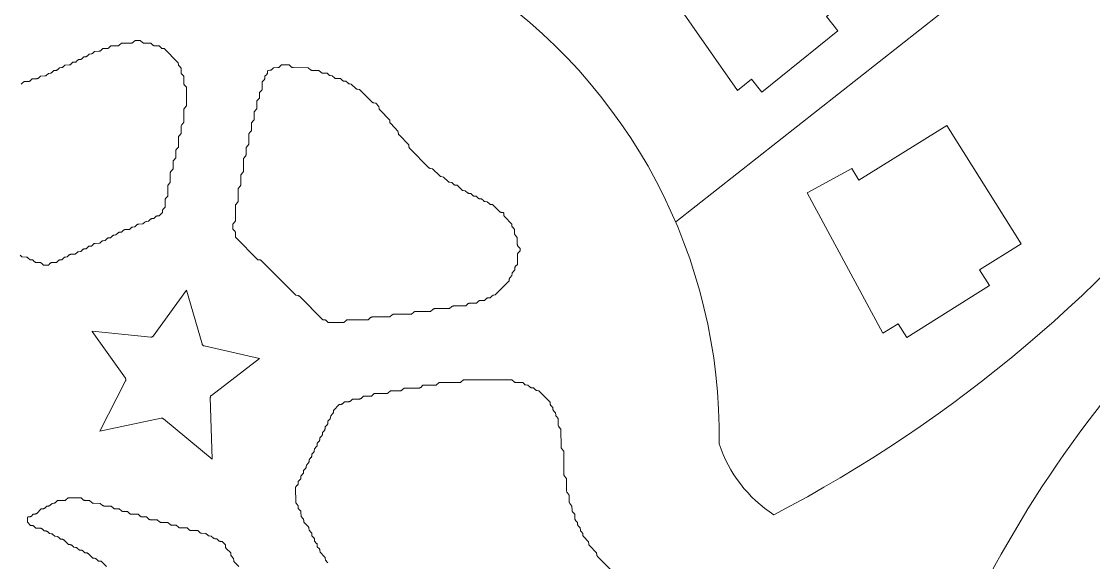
# Model space of a CAD drawing. Header units: inches. Extents: x 36 to 190, y -75 to 56.
# Drawn here: x 160.81 to 171.32, y 39.88 to 45.18 of the extents above; entities that cross this region are included whole.
import ezdxf

# ---------------------------------------------------------------- set-up
doc = ezdxf.new("R2010")
doc.units = ezdxf.units.IN
doc.layers.add('01_ORIGINAL_CAD', color=7, linetype='Continuous', lineweight=20)
doc.layers.add('02_APPROVED_PDF_OUTLINES', color=7, linetype='Continuous', lineweight=15)

# ---------------------------------------------------------------- blocks, each defined once
blk = doc.blocks.new('03_STARFISH')
at = {"layer": '01_ORIGINAL_CAD'}
blk.add_lwpolyline([(62.206, 47.145), (57.223, 43.22)], dxfattribs=at)
for points in [[(57.426, 45.973), (58.218, 46.601), (59.075, 45.534), (58.699, 45.232), (58.811, 45.092), (58.066, 44.493), (57.966, 44.618), (57.83, 44.508), (56.934, 45.791), (57.343, 46.076)], [(59.019, 43.63), (59.878, 44.165), (60.608, 43.006), (60.2, 42.749), (60.296, 42.598), (59.487, 42.088), (59.402, 42.222), (59.254, 42.129), (58.511, 43.505), (58.949, 43.742)]]:
    blk.add_lwpolyline(points, close=True, dxfattribs=at)
for points in [[(50.14, 46.014, -0.546754), (57.65, 41.045, 0.171391), (58.184, 40.351, 0.171391)], [(60.29, 39.74, -0.089338), (62.813, 42.944, -0.322066), (66.051, 42.944, -0.030946), (69.111, 38.833, -0.044664), (70.78, 33.554, -0.301674), (68.967, 31.144, -0.082145), (65.591, 31.078)]]:
    blk.add_lwpolyline(points, format="xyb", dxfattribs=at)
blk.add_arc((51.961, 52.291), 13.465, 297.5281, 322.8549, dxfattribs=at)
at = {"layer": '02_APPROVED_PDF_OUTLINES'}
for points in [[(50.812, 44.571), (50.815, 44.573), (50.817, 44.575), (50.84, 44.595), (50.883, 44.596), (50.886, 44.597), (50.889, 44.597), (50.892, 44.598), (50.895, 44.6), (50.898, 44.601), (50.9, 44.603), (50.92, 44.622), (50.963, 44.623), (50.966, 44.624), (50.969, 44.624), (50.972, 44.625), (50.975, 44.627), (50.977, 44.628), (50.98, 44.63), (51, 44.649), (51.043, 44.65), (51.046, 44.65), (51.049, 44.651), (51.052, 44.652), (51.054, 44.653), (51.057, 44.655), (51.059, 44.657), (51.079, 44.676), (51.096, 44.677), (51.1, 44.677), (51.103, 44.678), (51.106, 44.68), (51.109, 44.682), (51.112, 44.684), (51.132, 44.703), (51.149, 44.704), (51.153, 44.704), (51.156, 44.705), (51.159, 44.707), (51.163, 44.709), (51.165, 44.711), (51.186, 44.731), (51.206, 44.732), (51.209, 44.733), (51.213, 44.734), (51.216, 44.735), (51.219, 44.737), (51.221, 44.74), (51.239, 44.757), (51.281, 44.758), (51.284, 44.758), (51.287, 44.759), (51.29, 44.76), (51.293, 44.761), (51.296, 44.763), (51.298, 44.765), (51.318, 44.784), (51.335, 44.785), (51.338, 44.785), (51.342, 44.786), (51.345, 44.787), (51.348, 44.789), (51.351, 44.791), (51.371, 44.811), (51.388, 44.811), (51.391, 44.812), (51.395, 44.813), (51.398, 44.814), (51.401, 44.816), (51.404, 44.818), (51.424, 44.838), (51.441, 44.838), (51.444, 44.839), (51.448, 44.84), (51.451, 44.841), (51.454, 44.843), (51.457, 44.845), (51.478, 44.865), (51.498, 44.867), (51.501, 44.867), (51.504, 44.868), (51.508, 44.87), (51.51, 44.872), (51.513, 44.874), (51.53, 44.891), (51.573, 44.892), (51.576, 44.892), (51.579, 44.893), (51.582, 44.894), (51.585, 44.895), (51.587, 44.897), (51.59, 44.899), (51.61, 44.918), (51.653, 44.919), (51.656, 44.919), (51.659, 44.92), (51.662, 44.921), (51.664, 44.922), (51.667, 44.924), (51.669, 44.926), (51.689, 44.945), (51.755, 44.945), (51.758, 44.945), (51.761, 44.946), (51.764, 44.947), (51.767, 44.948), (51.77, 44.95), (51.772, 44.951), (51.795, 44.972), (51.888, 44.972), (51.891, 44.972), (51.894, 44.973), (51.897, 44.974), (51.9, 44.975), (51.902, 44.976), (51.905, 44.978), (51.927, 44.999), (51.975, 44.999), (51.998, 44.978), (52.001, 44.977), (52.003, 44.975), (52.006, 44.974), (52.009, 44.973), (52.012, 44.972), (52.015, 44.972), (52.081, 44.972), (52.101, 44.953), (52.103, 44.951), (52.106, 44.949), (52.109, 44.948), (52.112, 44.947), (52.115, 44.946), (52.118, 44.946), (52.161, 44.945), (52.181, 44.926), (52.183, 44.924), (52.186, 44.922), (52.19, 44.921), (52.193, 44.92), (52.197, 44.919), (52.213, 44.919), (52.35, 44.78), (52.351, 44.764), (52.351, 44.76), (52.352, 44.757), (52.354, 44.754), (52.355, 44.75), (52.358, 44.748), (52.377, 44.727), (52.378, 44.684), (52.378, 44.681), (52.378, 44.678), (52.379, 44.675), (52.381, 44.672), (52.382, 44.67), (52.384, 44.667), (52.403, 44.647), (52.404, 44.577), (52.405, 44.574), (52.405, 44.571), (52.406, 44.568), (52.407, 44.565), (52.409, 44.562), (52.411, 44.56), (52.43, 44.54), (52.43, 44.357), (52.41, 44.334), (52.408, 44.331), (52.406, 44.328), (52.405, 44.324), (52.404, 44.321), (52.404, 44.317), (52.404, 44.196), (52.384, 44.173), (52.382, 44.17), (52.38, 44.167), (52.379, 44.163), (52.378, 44.16), (52.378, 44.156), (52.378, 44.088), (52.358, 44.065), (52.355, 44.062), (52.354, 44.059), (52.352, 44.056), (52.352, 44.052), (52.351, 44.049), (52.351, 43.954), (52.333, 43.934), (52.331, 43.932), (52.329, 43.929), (52.328, 43.927), (52.327, 43.924), (52.326, 43.921), (52.326, 43.918), (52.325, 43.847), (52.305, 43.824), (52.303, 43.821), (52.301, 43.818), (52.3, 43.814), (52.299, 43.811), (52.299, 43.807), (52.299, 43.739), (52.279, 43.716), (52.276, 43.713), (52.275, 43.71), (52.273, 43.707), (52.273, 43.703), (52.272, 43.7), (52.272, 43.605), (52.252, 43.582), (52.25, 43.579), (52.248, 43.576), (52.247, 43.573), (52.246, 43.569), (52.246, 43.566), (52.246, 43.471), (52.226, 43.448), (52.224, 43.445), (52.222, 43.442), (52.221, 43.438), (52.22, 43.435), (52.22, 43.431), (52.22, 43.364), (52.201, 43.344), (52.199, 43.341), (52.197, 43.338), (52.196, 43.335), (52.195, 43.331), (52.194, 43.328), (52.194, 43.311), (52.163, 43.28), (52.147, 43.279), (52.143, 43.279), (52.14, 43.278), (52.137, 43.277), (52.134, 43.275), (52.131, 43.272), (52.111, 43.253), (52.094, 43.252), (52.09, 43.252), (52.087, 43.251), (52.084, 43.25), (52.08, 43.248), (52.078, 43.246), (52.057, 43.226), (52.037, 43.224), (52.034, 43.223), (52.03, 43.222), (52.027, 43.221), (52.024, 43.219), (52.022, 43.217), (52.004, 43.2), (51.962, 43.199), (51.959, 43.198), (51.956, 43.198), (51.953, 43.197), (51.95, 43.195), (51.947, 43.194), (51.945, 43.192), (51.924, 43.172), (51.904, 43.17), (51.901, 43.17), (51.898, 43.169), (51.895, 43.167), (51.892, 43.165), (51.889, 43.163), (51.872, 43.146), (51.829, 43.145), (51.826, 43.145), (51.823, 43.144), (51.82, 43.143), (51.817, 43.142), (51.815, 43.14), (51.812, 43.138), (51.792, 43.119), (51.776, 43.118), (51.772, 43.118), (51.769, 43.117), (51.765, 43.115), (51.762, 43.113), (51.759, 43.111), (51.739, 43.092), (51.723, 43.091), (51.719, 43.091), (51.716, 43.09), (51.712, 43.088), (51.709, 43.086), (51.706, 43.084), (51.686, 43.065), (51.669, 43.064), (51.666, 43.064), (51.662, 43.063), (51.659, 43.061), (51.656, 43.06), (51.653, 43.057), (51.633, 43.038), (51.613, 43.036), (51.609, 43.035), (51.606, 43.034), (51.603, 43.033), (51.6, 43.031), (51.597, 43.029), (51.58, 43.011), (51.537, 43.01), (51.534, 43.01), (51.531, 43.01), (51.528, 43.009), (51.526, 43.007), (51.523, 43.006), (51.521, 43.004), (51.501, 42.984), (51.484, 42.984), (51.48, 42.983), (51.477, 42.982), (51.474, 42.981), (51.47, 42.979), (51.468, 42.977), (51.447, 42.957), (51.431, 42.957), (51.427, 42.956), (51.424, 42.955), (51.42, 42.954), (51.417, 42.952), (51.415, 42.95), (51.394, 42.93), (51.374, 42.928), (51.371, 42.928), (51.367, 42.927), (51.364, 42.925), (51.361, 42.923), (51.359, 42.921), (51.341, 42.904), (51.299, 42.903), (51.296, 42.903), (51.293, 42.902), (51.29, 42.901), (51.287, 42.9), (51.284, 42.898), (51.282, 42.896), (51.262, 42.877), (51.245, 42.876), (51.242, 42.876), (51.238, 42.875), (51.235, 42.873), (51.232, 42.871), (51.229, 42.869), (51.208, 42.849), (51.188, 42.848), (51.185, 42.847), (51.182, 42.846), (51.178, 42.845), (51.176, 42.843), (51.173, 42.84), (51.156, 42.823), (51.113, 42.822), (51.11, 42.822), (51.107, 42.821), (51.104, 42.82), (51.101, 42.819), (51.099, 42.817), (51.096, 42.815), (51.077, 42.797), (51.029, 42.797), (51.01, 42.815), (51.007, 42.817), (51.005, 42.819), (51.002, 42.82), (50.999, 42.821), (50.996, 42.822), (50.993, 42.822), (50.95, 42.823), (50.933, 42.84), (50.93, 42.843), (50.927, 42.844), (50.924, 42.846), (50.921, 42.847), (50.918, 42.847), (50.898, 42.849), (50.877, 42.869), (50.874, 42.871), (50.872, 42.873), (50.869, 42.874), (50.866, 42.875), (50.863, 42.875), (50.86, 42.876), (50.818, 42.877), (50.8, 42.894)], [(53.814, 39.88), (53.812, 39.883), (53.792, 39.904), (53.79, 39.924), (53.79, 39.927), (53.789, 39.931), (53.787, 39.934), (53.785, 39.937), (53.783, 39.939), (53.739, 39.984), (53.738, 40.001), (53.738, 40.004), (53.737, 40.008), (53.736, 40.011), (53.734, 40.014), (53.732, 40.017), (53.712, 40.037), (53.712, 40.054), (53.711, 40.058), (53.71, 40.061), (53.709, 40.065), (53.707, 40.068), (53.705, 40.07), (53.686, 40.091), (53.685, 40.108), (53.685, 40.112), (53.684, 40.115), (53.682, 40.118), (53.681, 40.121), (53.678, 40.124), (53.659, 40.145), (53.658, 40.162), (53.658, 40.165), (53.657, 40.169), (53.656, 40.172), (53.654, 40.175), (53.652, 40.178), (53.632, 40.199), (53.63, 40.219), (53.63, 40.223), (53.629, 40.226), (53.627, 40.229), (53.626, 40.232), (53.623, 40.234), (53.579, 40.279), (53.579, 40.296), (53.578, 40.299), (53.577, 40.303), (53.576, 40.306), (53.574, 40.309), (53.572, 40.312), (53.553, 40.332), (53.552, 40.376), (53.552, 40.379), (53.551, 40.382), (53.55, 40.385), (53.549, 40.387), (53.547, 40.39), (53.545, 40.392), (53.526, 40.413), (53.524, 40.434), (53.523, 40.437), (53.522, 40.44), (53.521, 40.444), (53.519, 40.446), (53.517, 40.449), (53.5, 40.466), (53.499, 40.622), (53.516, 40.639), (53.519, 40.642), (53.52, 40.645), (53.522, 40.648), (53.523, 40.651), (53.523, 40.654), (53.525, 40.675), (53.545, 40.696), (53.547, 40.699), (53.549, 40.702), (53.55, 40.705), (53.551, 40.708), (53.551, 40.712), (53.552, 40.729), (53.571, 40.75), (53.573, 40.752), (53.575, 40.755), (53.576, 40.759), (53.577, 40.762), (53.578, 40.766), (53.578, 40.783), (53.597, 40.803), (53.6, 40.806), (53.601, 40.809), (53.603, 40.812), (53.604, 40.816), (53.604, 40.819), (53.605, 40.836), (53.624, 40.857), (53.626, 40.86), (53.628, 40.863), (53.629, 40.866), (53.63, 40.869), (53.631, 40.873), (53.631, 40.89), (53.65, 40.911), (53.653, 40.913), (53.654, 40.916), (53.656, 40.92), (53.657, 40.923), (53.657, 40.927), (53.658, 40.943), (53.675, 40.961), (53.677, 40.964), (53.679, 40.967), (53.68, 40.97), (53.681, 40.973), (53.682, 40.977), (53.684, 40.997), (53.703, 41.018), (53.705, 41.021), (53.707, 41.024), (53.709, 41.027), (53.709, 41.031), (53.71, 41.034), (53.711, 41.051), (53.73, 41.072), (53.732, 41.074), (53.734, 41.078), (53.735, 41.081), (53.736, 41.084), (53.736, 41.088), (53.737, 41.105), (53.756, 41.125), (53.758, 41.128), (53.76, 41.131), (53.761, 41.134), (53.762, 41.138), (53.763, 41.141), (53.763, 41.158), (53.781, 41.176), (53.783, 41.179), (53.785, 41.182), (53.786, 41.185), (53.787, 41.188), (53.788, 41.191), (53.789, 41.212), (53.809, 41.233), (53.811, 41.236), (53.813, 41.239), (53.814, 41.242), (53.815, 41.245), (53.816, 41.249), (53.816, 41.266), (53.835, 41.287), (53.838, 41.289), (53.839, 41.292), (53.841, 41.296), (53.842, 41.299), (53.842, 41.303), (53.843, 41.32), (53.862, 41.34), (53.864, 41.343), (53.866, 41.346), (53.867, 41.349), (53.868, 41.353), (53.869, 41.356), (53.869, 41.373), (53.926, 41.431), (53.943, 41.432), (53.946, 41.432), (53.95, 41.433), (53.953, 41.434), (53.956, 41.436), (53.959, 41.438), (53.979, 41.457), (54.022, 41.458), (54.025, 41.459), (54.028, 41.459), (54.031, 41.46), (54.033, 41.462), (54.036, 41.463), (54.038, 41.465), (54.058, 41.484), (54.124, 41.484), (54.127, 41.485), (54.13, 41.485), (54.133, 41.486), (54.136, 41.487), (54.139, 41.489), (54.141, 41.491), (54.164, 41.511), (54.234, 41.512), (54.237, 41.513), (54.24, 41.513), (54.243, 41.514), (54.246, 41.515), (54.248, 41.517), (54.25, 41.519), (54.27, 41.538), (54.39, 41.538), (54.393, 41.539), (54.396, 41.539), (54.399, 41.54), (54.401, 41.541), (54.404, 41.543), (54.406, 41.545), (54.429, 41.565), (54.525, 41.566), (54.529, 41.566), (54.532, 41.567), (54.535, 41.568), (54.537, 41.569), (54.54, 41.571), (54.542, 41.573), (54.562, 41.592), (54.708, 41.592), (54.711, 41.592), (54.714, 41.593), (54.717, 41.594), (54.72, 41.595), (54.722, 41.597), (54.725, 41.599), (54.747, 41.619), (54.867, 41.619), (54.87, 41.619), (54.873, 41.62), (54.876, 41.621), (54.879, 41.622), (54.882, 41.624), (54.884, 41.626), (54.907, 41.646), (55.106, 41.646), (55.109, 41.646), (55.112, 41.647), (55.115, 41.648), (55.118, 41.649), (55.12, 41.651), (55.123, 41.653), (55.145, 41.673), (55.618, 41.673), (55.641, 41.653), (55.643, 41.651), (55.646, 41.65), (55.649, 41.648), (55.652, 41.647), (55.655, 41.647), (55.658, 41.647), (55.724, 41.646), (55.741, 41.629), (55.743, 41.627), (55.746, 41.625), (55.75, 41.624), (55.753, 41.623), (55.756, 41.622), (55.776, 41.62), (55.797, 41.601), (55.8, 41.599), (55.803, 41.597), (55.806, 41.595), (55.81, 41.594), (55.813, 41.594), (55.83, 41.593), (55.85, 41.574), (55.853, 41.572), (55.856, 41.57), (55.859, 41.569), (55.863, 41.568), (55.866, 41.567), (55.883, 41.566), (55.993, 41.455), (55.994, 41.438), (55.994, 41.435), (55.995, 41.431), (55.997, 41.428), (55.998, 41.425), (56.001, 41.422), (56.02, 41.402), (56.02, 41.385), (56.021, 41.381), (56.022, 41.378), (56.023, 41.374), (56.025, 41.371), (56.027, 41.369), (56.047, 41.348), (56.049, 41.327), (56.049, 41.324), (56.05, 41.321), (56.052, 41.318), (56.053, 41.315), (56.056, 41.312), (56.073, 41.295), (56.073, 41.227), (56.073, 41.224), (56.074, 41.22), (56.075, 41.217), (56.077, 41.214), (56.079, 41.211), (56.099, 41.188), (56.1, 41.016), (56.1, 41.012), (56.101, 41.009), (56.102, 41.006), (56.103, 41.003), (56.105, 41), (56.126, 40.974), (56.127, 40.747), (56.127, 40.744), (56.128, 40.741), (56.129, 40.737), (56.13, 40.734), (56.132, 40.732), (56.153, 40.705), (56.154, 40.583), (56.154, 40.58), (56.155, 40.576), (56.156, 40.573), (56.158, 40.57), (56.16, 40.567), (56.18, 40.544), (56.181, 40.476), (56.181, 40.472), (56.182, 40.469), (56.183, 40.466), (56.185, 40.462), (56.187, 40.46), (56.207, 40.436), (56.208, 40.392), (56.208, 40.389), (56.209, 40.386), (56.21, 40.383), (56.211, 40.381), (56.213, 40.378), (56.215, 40.376), (56.234, 40.355), (56.235, 40.312), (56.235, 40.309), (56.236, 40.306), (56.237, 40.303), (56.238, 40.3), (56.24, 40.298), (56.242, 40.295), (56.261, 40.275), (56.262, 40.257), (56.262, 40.254), (56.263, 40.251), (56.264, 40.247), (56.266, 40.244), (56.268, 40.242), (56.288, 40.221), (56.29, 40.2), (56.29, 40.197), (56.291, 40.194), (56.293, 40.19), (56.294, 40.188), (56.297, 40.185), (56.314, 40.167), (56.315, 40.15), (56.315, 40.147), (56.316, 40.144), (56.317, 40.141), (56.318, 40.139), (56.32, 40.136), (56.322, 40.134), (56.368, 40.086), (56.371, 40.062), (56.372, 40.059), (56.373, 40.056), (56.375, 40.053), (56.376, 40.051), (56.378, 40.048), (56.448, 39.978), (56.451, 39.955), (56.452, 39.952), (56.453, 39.949), (56.454, 39.946), (56.456, 39.943), (56.458, 39.941), (57.059, 39.335)], [(51.647, 39.844), (51.602, 39.888), (51.6, 39.891), (51.597, 39.892), (51.594, 39.894), (51.59, 39.895), (51.587, 39.896), (51.567, 39.897), (51.546, 39.917), (51.543, 39.919), (51.54, 39.921), (51.537, 39.922), (51.534, 39.923), (51.53, 39.924), (51.513, 39.925), (51.467, 39.97), (51.464, 39.972), (51.462, 39.974), (51.459, 39.975), (51.456, 39.976), (51.453, 39.977), (51.45, 39.977), (51.434, 39.978), (51.416, 39.996), (51.414, 39.998), (51.411, 40), (51.408, 40.001), (51.404, 40.002), (51.401, 40.003), (51.381, 40.005), (51.36, 40.024), (51.357, 40.026), (51.354, 40.028), (51.351, 40.03), (51.347, 40.031), (51.344, 40.031), (51.327, 40.032), (51.307, 40.051), (51.304, 40.053), (51.301, 40.055), (51.298, 40.057), (51.294, 40.057), (51.291, 40.058), (51.274, 40.059), (51.227, 40.104), (51.225, 40.106), (51.223, 40.108), (51.22, 40.109), (51.217, 40.11), (51.214, 40.111), (51.211, 40.111), (51.195, 40.112), (51.177, 40.13), (51.174, 40.132), (51.172, 40.134), (51.168, 40.135), (51.165, 40.136), (51.162, 40.137), (51.142, 40.139), (51.121, 40.158), (51.118, 40.16), (51.115, 40.162), (51.112, 40.164), (51.108, 40.165), (51.105, 40.165), (51.088, 40.166), (51.068, 40.185), (51.065, 40.187), (51.062, 40.189), (51.059, 40.191), (51.055, 40.191), (51.052, 40.192), (51.035, 40.193), (51.015, 40.212), (51.012, 40.214), (51.01, 40.215), (51.007, 40.217), (51.004, 40.218), (51.001, 40.218), (50.998, 40.219), (50.955, 40.22), (50.935, 40.239), (50.932, 40.241), (50.929, 40.243), (50.926, 40.244), (50.922, 40.245), (50.919, 40.245), (50.903, 40.246), (50.872, 40.277), (50.872, 40.324), (50.876, 40.329), (50.896, 40.33), (50.899, 40.331), (50.903, 40.332), (50.906, 40.333), (50.909, 40.335), (50.911, 40.338), (50.929, 40.355), (50.949, 40.357), (50.952, 40.358), (50.956, 40.359), (50.959, 40.36), (50.962, 40.362), (50.964, 40.364), (51.008, 40.409), (51.025, 40.409), (51.028, 40.41), (51.032, 40.411), (51.035, 40.412), (51.038, 40.414), (51.041, 40.416), (51.061, 40.436), (51.078, 40.436), (51.081, 40.437), (51.085, 40.438), (51.088, 40.439), (51.091, 40.441), (51.094, 40.443), (51.114, 40.462), (51.131, 40.463), (51.134, 40.464), (51.138, 40.465), (51.141, 40.466), (51.144, 40.468), (51.147, 40.47), (51.167, 40.489), (51.233, 40.489), (51.236, 40.489), (51.239, 40.49), (51.242, 40.491), (51.245, 40.492), (51.247, 40.494), (51.249, 40.496), (51.272, 40.516), (51.399, 40.516), (51.419, 40.497), (51.422, 40.495), (51.424, 40.493), (51.427, 40.492), (51.43, 40.491), (51.433, 40.491), (51.436, 40.49), (51.479, 40.489), (51.502, 40.469), (51.505, 40.467), (51.507, 40.465), (51.51, 40.464), (51.513, 40.463), (51.516, 40.463), (51.519, 40.463), (51.586, 40.462), (51.609, 40.442), (51.611, 40.44), (51.614, 40.439), (51.616, 40.437), (51.619, 40.437), (51.622, 40.436), (51.625, 40.436), (51.692, 40.436), (51.711, 40.417), (51.714, 40.415), (51.716, 40.413), (51.719, 40.412), (51.722, 40.411), (51.725, 40.41), (51.728, 40.41), (51.772, 40.409), (51.795, 40.389), (51.797, 40.387), (51.799, 40.385), (51.802, 40.384), (51.805, 40.383), (51.808, 40.382), (51.811, 40.382), (51.851, 40.382), (51.871, 40.363), (51.873, 40.361), (51.876, 40.36), (51.879, 40.358), (51.882, 40.357), (51.885, 40.357), (51.888, 40.356), (51.957, 40.355), (51.977, 40.336), (51.979, 40.335), (51.982, 40.333), (51.985, 40.331), (51.988, 40.331), (51.991, 40.33), (51.994, 40.33), (52.037, 40.329), (52.06, 40.308), (52.063, 40.306), (52.065, 40.305), (52.068, 40.304), (52.071, 40.303), (52.074, 40.302), (52.077, 40.302), (52.144, 40.302), (52.166, 40.282), (52.169, 40.28), (52.171, 40.278), (52.174, 40.277), (52.177, 40.276), (52.18, 40.275), (52.183, 40.275), (52.249, 40.275), (52.269, 40.256), (52.272, 40.254), (52.274, 40.253), (52.277, 40.251), (52.28, 40.25), (52.283, 40.25), (52.286, 40.249), (52.329, 40.248), (52.352, 40.228), (52.355, 40.226), (52.357, 40.225), (52.36, 40.223), (52.363, 40.222), (52.366, 40.222), (52.369, 40.222), (52.436, 40.221), (52.459, 40.201), (52.461, 40.199), (52.463, 40.198), (52.466, 40.197), (52.469, 40.196), (52.472, 40.195), (52.475, 40.195), (52.541, 40.195), (52.561, 40.176), (52.564, 40.174), (52.566, 40.172), (52.569, 40.171), (52.572, 40.17), (52.575, 40.169), (52.578, 40.169), (52.621, 40.168), (52.638, 40.151), (52.641, 40.149), (52.644, 40.147), (52.647, 40.145), (52.65, 40.144), (52.653, 40.144), (52.673, 40.142), (52.694, 40.122), (52.697, 40.12), (52.7, 40.118), (52.703, 40.117), (52.707, 40.116), (52.71, 40.115), (52.727, 40.115), (52.747, 40.095), (52.75, 40.093), (52.753, 40.091), (52.756, 40.09), (52.76, 40.089), (52.763, 40.089), (52.78, 40.088), (52.811, 40.056), (52.813, 40.037), (52.813, 40.033), (52.814, 40.03), (52.816, 40.027), (52.817, 40.024), (52.82, 40.021), (52.864, 39.977), (52.864, 39.96), (52.865, 39.956), (52.866, 39.953), (52.867, 39.95), (52.869, 39.947), (52.871, 39.944), (52.891, 39.923), (52.893, 39.902), (52.893, 39.899), (52.894, 39.896), (52.895, 39.893), (52.897, 39.89), (52.9, 39.887), (52.944, 39.842)]]:
    blk.add_lwpolyline(points, dxfattribs=at)
for points in [[(53.362, 44.758), (53.436, 44.758), (53.459, 44.738), (53.461, 44.736), (53.464, 44.735), (53.466, 44.733), (53.469, 44.732), (53.472, 44.732), (53.475, 44.732), (53.622, 44.731), (53.644, 44.711), (53.647, 44.709), (53.649, 44.708), (53.652, 44.707), (53.655, 44.706), (53.658, 44.705), (53.661, 44.705), (53.727, 44.705), (53.747, 44.686), (53.75, 44.684), (53.752, 44.682), (53.755, 44.681), (53.758, 44.68), (53.761, 44.679), (53.764, 44.679), (53.807, 44.678), (53.824, 44.661), (53.827, 44.659), (53.829, 44.657), (53.833, 44.655), (53.836, 44.654), (53.839, 44.654), (53.859, 44.652), (53.88, 44.632), (53.882, 44.63), (53.885, 44.629), (53.888, 44.627), (53.891, 44.626), (53.894, 44.626), (53.897, 44.625), (53.94, 44.625), (53.96, 44.606), (53.962, 44.603), (53.966, 44.601), (53.969, 44.6), (53.972, 44.599), (53.976, 44.599), (53.993, 44.598), (54.013, 44.579), (54.016, 44.576), (54.019, 44.575), (54.022, 44.573), (54.025, 44.572), (54.029, 44.572), (54.045, 44.571), (54.09, 44.527), (54.092, 44.525), (54.095, 44.523), (54.098, 44.521), (54.102, 44.52), (54.105, 44.52), (54.125, 44.518), (54.249, 44.393), (54.252, 44.391), (54.255, 44.389), (54.258, 44.387), (54.261, 44.386), (54.265, 44.386), (54.284, 44.384), (54.316, 44.352), (54.317, 44.332), (54.318, 44.329), (54.319, 44.325), (54.32, 44.322), (54.322, 44.319), (54.325, 44.317), (54.422, 44.218), (54.424, 44.198), (54.424, 44.195), (54.425, 44.191), (54.427, 44.188), (54.429, 44.185), (54.431, 44.183), (54.502, 44.11), (54.506, 44.087), (54.506, 44.084), (54.507, 44.081), (54.509, 44.078), (54.511, 44.075), (54.513, 44.073), (54.608, 43.976), (54.61, 43.957), (54.611, 43.953), (54.612, 43.95), (54.613, 43.947), (54.615, 43.944), (54.617, 43.941), (54.805, 43.751), (54.808, 43.749), (54.81, 43.747), (54.813, 43.746), (54.816, 43.745), (54.82, 43.744), (54.842, 43.741), (54.912, 43.671), (54.914, 43.669), (54.917, 43.667), (54.92, 43.665), (54.923, 43.664), (54.926, 43.664), (54.949, 43.66), (54.994, 43.615), (54.996, 43.613), (54.999, 43.611), (55.002, 43.609), (55.006, 43.608), (55.009, 43.608), (55.029, 43.606), (55.05, 43.586), (55.053, 43.584), (55.056, 43.582), (55.059, 43.581), (55.063, 43.58), (55.066, 43.58), (55.082, 43.579), (55.127, 43.535), (55.129, 43.532), (55.132, 43.53), (55.135, 43.529), (55.139, 43.528), (55.142, 43.527), (55.162, 43.526), (55.183, 43.506), (55.186, 43.504), (55.189, 43.502), (55.192, 43.501), (55.195, 43.5), (55.199, 43.499), (55.216, 43.498), (55.236, 43.479), (55.239, 43.477), (55.242, 43.475), (55.245, 43.474), (55.249, 43.473), (55.252, 43.472), (55.269, 43.472), (55.289, 43.452), (55.292, 43.45), (55.295, 43.448), (55.298, 43.447), (55.302, 43.446), (55.305, 43.446), (55.322, 43.445), (55.342, 43.426), (55.345, 43.423), (55.348, 43.421), (55.351, 43.42), (55.355, 43.419), (55.358, 43.419), (55.375, 43.418), (55.395, 43.399), (55.398, 43.397), (55.401, 43.395), (55.405, 43.393), (55.408, 43.392), (55.412, 43.392), (55.428, 43.391), (55.499, 43.32), (55.501, 43.318), (55.504, 43.316), (55.507, 43.315), (55.511, 43.314), (55.514, 43.313), (55.534, 43.311), (55.539, 43.306), (55.541, 43.286), (55.541, 43.283), (55.542, 43.28), (55.543, 43.276), (55.545, 43.273), (55.548, 43.271), (55.618, 43.199), (55.619, 43.183), (55.619, 43.179), (55.62, 43.176), (55.622, 43.172), (55.623, 43.169), (55.626, 43.167), (55.644, 43.146), (55.645, 43.106), (55.645, 43.102), (55.646, 43.099), (55.647, 43.095), (55.649, 43.092), (55.651, 43.09), (55.671, 43.066), (55.671, 42.999), (55.672, 42.995), (55.673, 42.991), (55.674, 42.988), (55.676, 42.985), (55.678, 42.982), (55.698, 42.959), (55.698, 42.937), (55.678, 42.914), (55.676, 42.911), (55.674, 42.908), (55.673, 42.904), (55.672, 42.901), (55.672, 42.897), (55.672, 42.803), (55.655, 42.786), (55.652, 42.783), (55.651, 42.78), (55.649, 42.777), (55.648, 42.774), (55.648, 42.77), (55.646, 42.75), (55.626, 42.729), (55.624, 42.726), (55.622, 42.723), (55.621, 42.72), (55.62, 42.717), (55.62, 42.713), (55.619, 42.696), (55.6, 42.675), (55.598, 42.673), (55.596, 42.669), (55.595, 42.666), (55.594, 42.663), (55.593, 42.659), (55.593, 42.643), (55.456, 42.504), (55.44, 42.503), (55.436, 42.503), (55.433, 42.502), (55.43, 42.501), (55.426, 42.499), (55.424, 42.497), (55.404, 42.477), (55.387, 42.477), (55.383, 42.476), (55.38, 42.475), (55.377, 42.474), (55.373, 42.472), (55.371, 42.47), (55.351, 42.451), (55.308, 42.45), (55.305, 42.449), (55.302, 42.449), (55.299, 42.448), (55.296, 42.446), (55.293, 42.445), (55.291, 42.443), (55.271, 42.424), (55.205, 42.424), (55.202, 42.423), (55.199, 42.423), (55.196, 42.422), (55.193, 42.421), (55.191, 42.419), (55.188, 42.417), (55.166, 42.397), (55.046, 42.397), (55.043, 42.396), (55.04, 42.396), (55.037, 42.395), (55.034, 42.394), (55.032, 42.392), (55.029, 42.39), (55.006, 42.37), (54.86, 42.37), (54.857, 42.369), (54.854, 42.369), (54.851, 42.368), (54.848, 42.367), (54.846, 42.365), (54.843, 42.363), (54.821, 42.343), (54.674, 42.343), (54.671, 42.342), (54.668, 42.342), (54.665, 42.341), (54.663, 42.34), (54.66, 42.338), (54.658, 42.336), (54.635, 42.316), (54.462, 42.316), (54.459, 42.315), (54.456, 42.315), (54.453, 42.314), (54.45, 42.313), (54.448, 42.311), (54.445, 42.309), (54.423, 42.289), (54.25, 42.289), (54.247, 42.288), (54.244, 42.288), (54.241, 42.287), (54.238, 42.286), (54.235, 42.284), (54.233, 42.282), (54.21, 42.262), (54.011, 42.262), (54.008, 42.261), (54.005, 42.261), (54.002, 42.26), (53.999, 42.259), (53.997, 42.257), (53.994, 42.255), (53.972, 42.235), (53.818, 42.235), (53.798, 42.254), (53.795, 42.256), (53.792, 42.258), (53.789, 42.259), (53.785, 42.26), (53.782, 42.261), (53.765, 42.261), (53.537, 42.491), (53.535, 42.493), (53.532, 42.495), (53.529, 42.497), (53.526, 42.498), (53.523, 42.498), (53.501, 42.502), (53.165, 42.84), (53.163, 42.842), (53.16, 42.844), (53.157, 42.845), (53.154, 42.846), (53.151, 42.847), (53.128, 42.85), (52.911, 43.07), (52.91, 43.113), (52.909, 43.116), (52.909, 43.119), (52.908, 43.122), (52.906, 43.125), (52.905, 43.127), (52.903, 43.13), (52.884, 43.15), (52.884, 43.199), (52.904, 43.222), (52.906, 43.225), (52.908, 43.228), (52.909, 43.231), (52.91, 43.235), (52.91, 43.238), (52.91, 43.387), (52.93, 43.41), (52.932, 43.412), (52.934, 43.416), (52.935, 43.419), (52.936, 43.422), (52.936, 43.426), (52.936, 43.548), (52.956, 43.571), (52.959, 43.574), (52.96, 43.577), (52.962, 43.58), (52.962, 43.584), (52.963, 43.587), (52.963, 43.682), (52.983, 43.705), (52.985, 43.708), (52.987, 43.711), (52.988, 43.714), (52.989, 43.718), (52.989, 43.721), (52.989, 43.842), (53.008, 43.863), (53.01, 43.865), (53.011, 43.868), (53.013, 43.87), (53.013, 43.873), (53.014, 43.876), (53.014, 43.879), (53.015, 43.95), (53.035, 43.973), (53.038, 43.976), (53.039, 43.979), (53.04, 43.983), (53.041, 43.986), (53.041, 43.99), (53.042, 44.084), (53.062, 44.108), (53.064, 44.11), (53.066, 44.114), (53.067, 44.117), (53.068, 44.12), (53.068, 44.124), (53.068, 44.192), (53.088, 44.215), (53.09, 44.218), (53.092, 44.221), (53.093, 44.224), (53.094, 44.228), (53.094, 44.231), (53.094, 44.299), (53.114, 44.322), (53.116, 44.325), (53.118, 44.328), (53.119, 44.332), (53.12, 44.335), (53.12, 44.339), (53.121, 44.406), (53.139, 44.426), (53.141, 44.429), (53.143, 44.431), (53.144, 44.434), (53.145, 44.437), (53.146, 44.44), (53.146, 44.443), (53.147, 44.487), (53.167, 44.51), (53.169, 44.513), (53.171, 44.516), (53.172, 44.52), (53.173, 44.523), (53.173, 44.527), (53.173, 44.594), (53.19, 44.611), (53.192, 44.614), (53.194, 44.617), (53.196, 44.62), (53.197, 44.623), (53.197, 44.627), (53.199, 44.647), (53.217, 44.665), (53.219, 44.668), (53.221, 44.67), (53.222, 44.674), (53.223, 44.677), (53.224, 44.68), (53.225, 44.7), (53.23, 44.705), (53.246, 44.706), (53.25, 44.706), (53.253, 44.707), (53.256, 44.708), (53.26, 44.71), (53.262, 44.712), (53.282, 44.731), (53.325, 44.732), (53.328, 44.733), (53.331, 44.733), (53.334, 44.734), (53.337, 44.736), (53.34, 44.737), (53.342, 44.739)], [(51.506, 42.148), (51.507, 42.148), (52.08, 42.091), (52.081, 42.091), (52.082, 42.091), (52.085, 42.091), (52.088, 42.091), (52.092, 42.092), (52.095, 42.094), (52.098, 42.096), (52.1, 42.098), (52.103, 42.1), (52.103, 42.101), (52.104, 42.102), (52.431, 42.552), (52.431, 42.552), (52.431, 42.552), (52.584, 42.024), (52.584, 42.023), (52.584, 42.022), (52.585, 42.019), (52.587, 42.016), (52.589, 42.013), (52.592, 42.011), (52.595, 42.009), (52.598, 42.007), (52.601, 42.006), (52.602, 42.006), (52.603, 42.006), (53.145, 41.881), (53.146, 41.881), (53.145, 41.88), (52.674, 41.52), (52.673, 41.519), (52.672, 41.519), (52.67, 41.517), (52.668, 41.515), (52.667, 41.512), (52.665, 41.509), (52.664, 41.506), (52.664, 41.503), (52.663, 41.5), (52.663, 41.5), (52.663, 41.498), (52.683, 40.896), (52.683, 40.895), (52.682, 40.895), (52.205, 41.291), (52.204, 41.292), (52.203, 41.292), (52.2, 41.294), (52.197, 41.296), (52.194, 41.297), (52.191, 41.297), (52.188, 41.297), (52.184, 41.297), (52.184, 41.297), (52.182, 41.297), (51.582, 41.17), (51.582, 41.17), (51.582, 41.17), (51.834, 41.662), (51.834, 41.663), (51.834, 41.663), (51.835, 41.666), (51.836, 41.669), (51.837, 41.672), (51.836, 41.676), (51.836, 41.679), (51.835, 41.682), (51.834, 41.684), (51.833, 41.687), (51.832, 41.688), (51.832, 41.689), (51.507, 42.147)]]:
    blk.add_lwpolyline(points, close=True, dxfattribs=at)

msp = doc.modelspace()

# ---------------------------------------------------------------- block references
msp.add_blockref('03_STARFISH', (110, 0))

doc.saveas('drawing.dxf')
